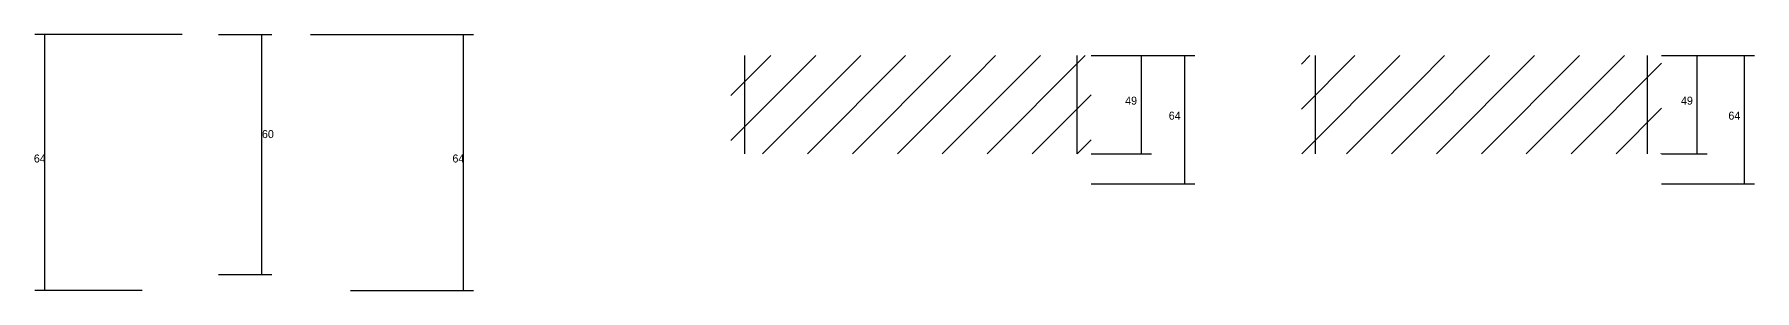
# Model space of a CAD drawing. Header units: metres. Extents: x -6602 to -4525, y 7378 to 8645.
# Drawn here: x -5580 to -4720, y 7378 to 7506 of the extents above; entities that cross this region are included whole.
import ezdxf

# ---------------------------------------------------------------- set-up
doc = ezdxf.new("R2010")
doc.units = ezdxf.units.M
for name, color, linetype in [('COTA', 4, 'Continuous'), ('Cota Seção (2x)', 4, 'Continuous'), ('Hachura', 253, 'Continuous'), ('SARR_2.2x7', 40, 'Continuous')]:
    doc.layers.add(name, color=color, linetype=linetype)

msp = doc.modelspace()

# ---------------------------------------------------------------- hatches: boundary and pattern name
at = {"layer": 'Hachura'}
h = msp.add_hatch(dxfattribs=at)
h.set_pattern_fill('ANSI31', scale=5)
h.paths.add_polyline_path([(-5231.9, 7495.1), (-5231.9, 7446.1), (-5109.9, 7446.1), (-5109.9, 7495.1)])
h = msp.add_hatch(dxfattribs=at)
h.set_pattern_fill('ANSI31', scale=5)
h.paths.add_polyline_path([(-5051.9, 7495.1), (-5109.9, 7495.1), (-5109.9, 7446.1), (-5051.9, 7446.1)])
h = msp.add_hatch(dxfattribs=at)
h.set_pattern_fill('ANSI31', scale=5)
h.paths.add_polyline_path([(-4888.8, 7495.1), (-4946.8, 7495.1), (-4946.8, 7446.1), (-4888.8, 7446.1)])
h = msp.add_hatch(dxfattribs=at)
h.set_pattern_fill('ANSI31', scale=5)
h.paths.add_polyline_path([(-4766.8, 7495.1), (-4888.8, 7495.1), (-4888.8, 7446.1), (-4766.8, 7446.1)])

# ---------------------------------------------------------------- linework, layer by layer
at = {"layer": 'COTA'}
for p, q in [((-5506.1, 7505.7), (-5579.8, 7505.7)), ((-5574.8, 7377.7), (-5574.8, 7505.7)), ((-5442.1, 7505.7), (-5360.6, 7505.7)), ((-5365.6, 7377.7), (-5365.6, 7505.7)), ((-5051.9, 7495.1), (-5021.8, 7495.1)), ((-5051.9, 7495.1), (-5000, 7495.1)), ((-5026.8, 7446.1), (-5026.8, 7495.1)), ((-5005, 7431.1), (-5005, 7495.1)), ((-4766.8, 7495.1), (-4744, 7495.1)), ((-4766.8, 7495.1), (-4720.3, 7495.1)), ((-4749, 7446.1), (-4749, 7495.1)), ((-4725.3, 7431.1), (-4725.3, 7495.1)), ((-5051.9, 7446.1), (-5021.8, 7446.1)), ((-4766.8, 7446.1), (-4744, 7446.1)), ((-5051.9, 7431.1), (-5000, 7431.1)), ((-4766.8, 7431.1), (-4720.3, 7431.1)), ((-5526.1, 7377.7), (-5579.8, 7377.7)), ((-5422.1, 7377.7), (-5360.6, 7377.7))]:
    msp.add_line(p, q, dxfattribs=at)
at = {"layer": 'Cota Seção (2x)'}
for p, q in [((-5488.1, 7505.7), (-5461.3, 7505.7)), ((-5466.3, 7385.7), (-5466.3, 7505.7)), ((-5488.1, 7385.7), (-5461.3, 7385.7))]:
    msp.add_line(p, q, dxfattribs=at)
at = {"layer": 'SARR_2.2x7'}
for p, q in [((-5224.9, 7446.1), (-5224.9, 7495.1)), ((-5058.9, 7446.1), (-5058.9, 7495.1)), ((-4939.8, 7446.1), (-4939.8, 7495.1)), ((-4773.8, 7446.1), (-4773.8, 7495.1))]:
    msp.add_line(p, q, dxfattribs=at)

# ---------------------------------------------------------------- texts
at = {"layer": 'COTA'}
for s, p in [('49', (-5034.9, 7470.6)), ('49', (-4757.1, 7470.6)), ('64', (-5013.1, 7463.1)), ('64', (-4733.4, 7463.1)), ('64', (-5580.3, 7441.7)), ('64', (-5371.1, 7441.7))]:
    msp.add_text(s, height=4, dxfattribs=at).set_placement(p)
at = {"layer": 'Cota Seção (2x)'}
msp.add_text('60', height=4, dxfattribs=at).set_placement((-5466.3, 7453.9))

doc.saveas('drawing.dxf')
